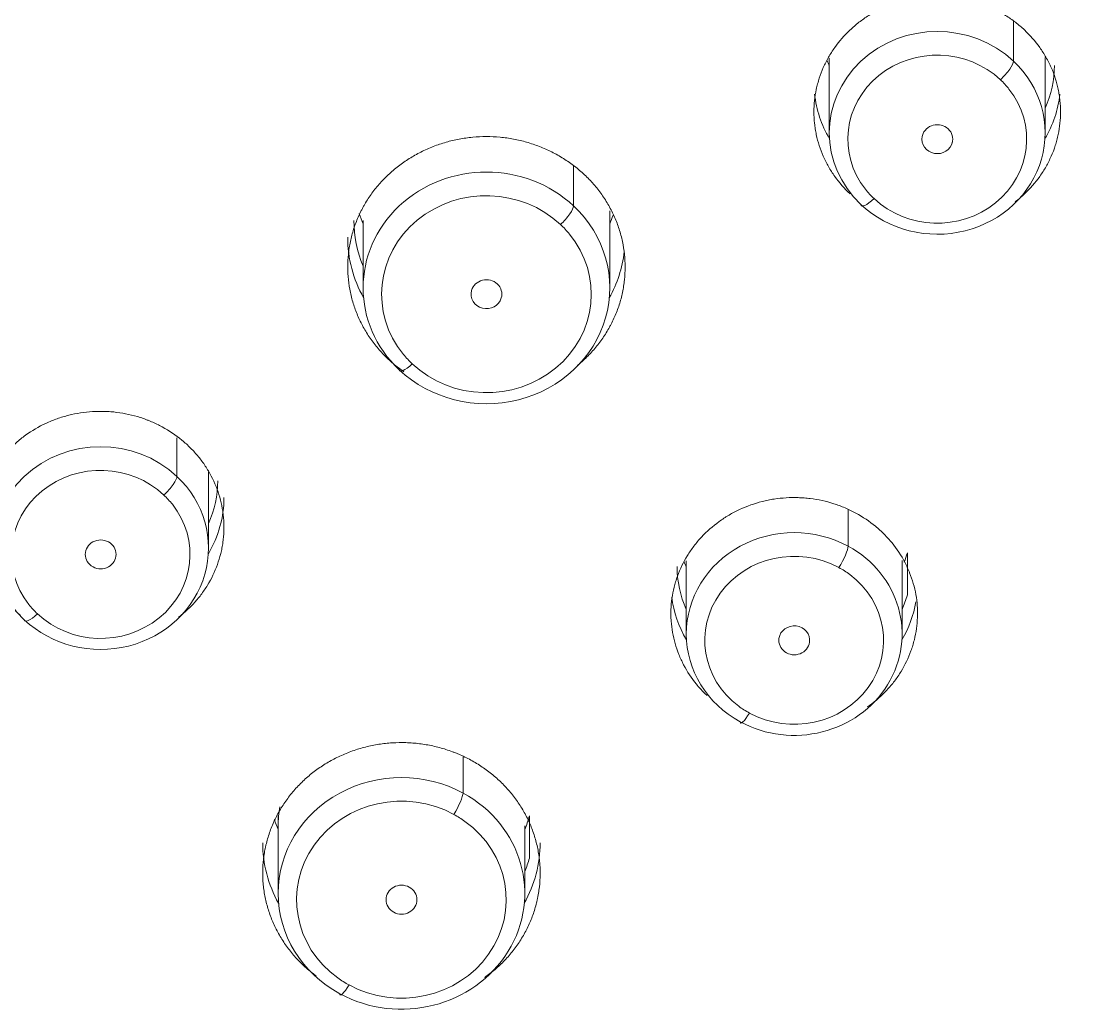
# Model space of a CAD drawing. Extents: x 3349 to 5808, y -3 to 827.
# Drawn here: x 3830.54 to 3844.23, y 527.31 to 540.19 of the extents above; entities that cross this region are included whole.
import ezdxf

# ---------------------------------------------------------------- set-up
doc = ezdxf.new("R2010")
doc.units = 0
doc.header["$LTSCALE"] = 4
doc.header["$MEASUREMENT"] = 0
doc.layers.get('0').update_dxf_attribs({"linetype": 'CONTINUOUS'})
doc.layers.add('1', color=7, linetype='CONTINUOUS')

msp = doc.modelspace()

# ---------------------------------------------------------------- linework, layer by layer
at = {"color": 7, "ltscale": 0.5}
msp.add_ellipse((3868.108, 529.628), major_axis=(-47.422, 0), ratio=0.896694, start_param=1.587359, end_param=7.826525, dxfattribs=at)
at = {"layer": '1', "color": 7, "linetype": 'Continuous', "lineweight": 13}
for p, q in [((3843.418, 539.672), (3843.418, 540.192)), ((3837.71, 537.793), (3837.71, 538.315)), ((3841.297, 537.95), (3841.297, 537.967)), ((3832.563, 534.283), (3832.563, 534.786)), ((3841.272, 533.377), (3841.272, 533.855)), ((3842.041, 533.291), (3842.041, 532.744)), ((3836.276, 530.174), (3836.276, 530.638)), ((3837.138, 529.876), (3837.138, 529.329))]:
    msp.add_line(p, q, dxfattribs=at)
at = {"layer": '1', "color": 7, "linetype": 'Continuous', "lineweight": 18}
for p, q in [((3841.028, 539.71), (3841.028, 538.742)), ((3843.828, 538.742), (3843.828, 539.721)), ((3842.614, 538.588), (3842.625, 538.624)), ((3838.179, 537.606), (3838.179, 537.729)), ((3834.979, 537.606), (3834.979, 536.73)), ((3838.179, 536.73), (3838.179, 537.606)), ((3832.973, 533.353), (3832.973, 534.342)), ((3839.172, 533.188), (3839.172, 532.238)), ((3841.972, 532.238), (3841.972, 533.192)), ((3833.876, 529.876), (3833.876, 529.748)), ((3833.876, 529.748), (3833.876, 528.872)), ((3837.076, 528.872), (3837.076, 529.748))]:
    msp.add_line(p, q, dxfattribs=at)
for centre, major_axis, ratio, start_param, end_param in [((3842.428, 538.742), (-1.4, 0), 0.939693, 3.926991, 7.068583), ((3842.428, 540.165), (-1.52, 0), 0.939693, 0.342843, 0.40003), ((3842.428, 538.742), (-1.4, 0), 0.939693, 0.785398, 3.926991), ((3842.428, 539.618), (1.52, 0), 0.939693, 5.883189, 6.283202), ((3842.428, 539.399), (-1.6, 0), 0.939693, 0.102286, 0.508287), ((3842.428, 539.399), (-1.6, 0), 0.939693, 2.633329, 3.037491), ((3842.429, 538.66), (-0.2, 0), 0.939591, 2.749599, 5.891192), ((3842.429, 538.66), (-0.2, 0), 0.939591, 5.891192, 9.032784), ((3836.579, 536.73), (-1.6, 0), 0.939693, 3.926991, 7.068583), ((3836.579, 536.73), (-1.6, 0), 0.939693, 0.785398, 3.926991), ((3836.579, 537.606), (1.72, 0), 0.939693, 3.141609, 3.517373), ((3836.579, 538.153), (-1.72, 0), 0.939693, 0.286834, 0.37578), ((3836.579, 538.153), (-1.72, 0), 0.939693, 2.765845, 2.840016), ((3836.579, 537.387), (-1.8, 0), 0.939693, 0, 0.482971), ((3836.579, 537.387), (-1.8, 0), 0.939693, 2.658622, 3.028642), ((3836.579, 536.648), (-0.2, 0), 0.939568, 2.880243, 6.021836), ((3836.579, 536.648), (-0.2, 0), 0.939568, 6.021836, 9.163428), ((3831.573, 533.353), (-1.4, 0), 0.939693, 3.926991, 7.068583), ((3831.573, 533.353), (-1.4, 0), 0.939693, 0.785398, 3.926991), ((3831.573, 534.228), (1.52, 0), 0.939693, 5.883156, 6.283169), ((3831.573, 534.01), (-1.6, 0), 0.939693, 2.633318, 3.141573), ((3840.572, 532.238), (-1.4, 0), 0.939693, 4.18879, 7.330383), ((3831.574, 533.271), (-0.2, 0), 0.939554, 3.010844, 6.152437), ((3840.572, 532.238), (-1.4, 0), 0.939693, 1.047198, 4.18879), ((3831.574, 533.271), (-0.2, 0), 0.939554, 6.152437, 9.29403), ((3840.572, 533.661), (-1.52, 0), 0.939693, 2.79119, 2.879793), ((3840.572, 533.114), (1.52, 0), 0.939693, 3.141625, 3.541639), ((3840.572, 533.661), (-1.52, 0), 0.939693, 0.348161, 0.400046), ((3840.572, 532.895), (-1.6, 0), 0.939693, 0.119691, 0.508259), ((3840.572, 533.114), (1.52, 0), 0.939693, 5.883156, 6.021386), ((3840.572, 532.895), (-1.6, 0), 0.939693, 2.633334, 2.980505), ((3840.573, 532.156), (-0.2, 0), 0.939553, 3.010846, 6.152438), ((3840.573, 532.156), (-0.2, 0), 0.939553, 6.152438, 9.294031), ((3835.476, 528.872), (-1.6, 0), 0.939693, 4.18879, 7.330383), ((3835.476, 528.872), (-1.6, 0), 0.939693, 1.047198, 4.18879), ((3835.476, 530.295), (-1.72, 0), 0.939693, 0.291465, 0.375797), ((3835.476, 530.295), (-1.72, 0), 0.939693, 2.765812, 2.879793), ((3835.476, 529.529), (-1.8, 0), 0.939693, 0.000016, 0.482938), ((3835.476, 529.529), (-1.8, 0), 0.939693, 2.658638, 3.141609), ((3835.476, 529.748), (1.72, 0), 0.939693, 5.907405, 6.021386), ((3835.477, 528.79), (-0.2, 0), 0.939548, 3.141426, 6.283019), ((3835.477, 528.79), (-0.2, 0), 0.939548, 6.283019, 9.424612)]:
    msp.add_ellipse(centre, major_axis=major_axis, ratio=ratio, start_param=start_param, end_param=end_param, dxfattribs=at)
at = {"layer": '1', "color": 7, "linetype": 'Continuous', "lineweight": 13}
for centre, major_axis, ratio, start_param, end_param in [((3842.428, 538.66), (-1.16, 0), 0.939693, 3.926991, 6.92233), ((3843.248, 539.513), (-0.164, -0.175), 0.241845, 1.318897, 2.889694), ((3842.428, 538.66), (-1.16, 0), 0.939693, 3.780737, 3.926991), ((3842.428, 538.66), (-1.16, 0), 0.939693, 0.785398, 3.780737), ((3836.579, 536.648), (-1.36, 0), 0.939693, 3.926991, 6.940612), ((3842.428, 538.66), (-1.16, 0), 0.939693, 0.639145, 0.785398), ((3841.608, 537.971), (0.164, 0.175), 0.241845, 2.889694, 4.46049), ((3837.54, 537.634), (-0.164, -0.175), 0.241845, 1.318897, 2.889694), ((3836.579, 536.648), (-1.36, 0), 0.939693, 3.799019, 3.926991), ((3836.579, 536.648), (-1.36, 0), 0.939693, 0.785398, 3.799019), ((3836.579, 536.648), (-1.36, 0), 0.939693, 0.657426, 0.785398), ((3835.617, 535.827), (0.164, 0.175), 0.241845, 2.889694, 4.46049), ((3831.573, 533.271), (-1.16, 0), 0.939693, 3.926991, 6.92233), ((3832.394, 534.124), (-0.164, -0.175), 0.241845, 1.318897, 2.889694), ((3831.573, 533.271), (-1.16, 0), 0.939693, 3.780737, 3.926991), ((3831.573, 533.271), (-1.16, 0), 0.939693, 0.785398, 3.780737), ((3840.572, 532.156), (-1.16, 0), 0.939693, 4.18879, 7.184129), ((3841.152, 533.182), (-0.114, -0.211), 0.17101, 1.265447, 2.836243), ((3840.572, 532.156), (-1.16, 0), 0.939693, 4.042537, 4.18879), ((3840.572, 532.156), (-1.16, 0), 0.939693, 1.047198, 4.042537), ((3831.573, 533.271), (-1.16, 0), 0.939693, 0.639145, 0.785398), ((3830.753, 532.582), (0.164, 0.175), 0.241845, 2.889694, 4.46049), ((3840.572, 532.156), (-1.16, 0), 0.939693, 0.900944, 1.047198), ((3839.992, 531.294), (0.114, 0.211), 0.17101, 2.836243, 4.407039), ((3835.476, 528.79), (-1.36, 0), 0.939693, 4.18879, 7.202411), ((3836.156, 529.979), (-0.114, -0.211), 0.17101, 1.265447, 2.836243), ((3835.476, 529.748), (-1.6, 0), 0.939693, 6.117679, 6.283185), ((3835.476, 528.79), (-1.36, 0), 0.939693, 1.047198, 4.060819), ((3835.476, 528.79), (-1.36, 0), 0.939693, 4.060819, 4.18879), ((3835.476, 528.79), (-1.36, 0), 0.939693, 0.919226, 1.047198), ((3834.796, 527.765), (0.114, 0.211), 0.17101, 2.836243, 4.407039)]:
    msp.add_ellipse(centre, major_axis=major_axis, ratio=ratio, start_param=start_param, end_param=end_param, dxfattribs=at)
at = {"layer": '1', "color": 7, "linetype": 'Continuous', "lineweight": 18}
for points, knots in [([(3867.787, 577.688), (3866.647, 577.688), (3865.515, 577.653), (3863.272, 577.515), (3862.162, 577.412), (3858.869, 577.008), (3856.725, 576.611), (3852.571, 575.59), (3850.561, 574.967), (3847.66, 573.886), (3846.713, 573.501), (3844.859, 572.687), (3843.952, 572.258), (3841.296, 570.908), (3839.611, 569.926), (3836.42, 567.83), (3834.915, 566.716), (3832.091, 564.386), (3830.771, 563.17), (3828.317, 560.663), (3827.183, 559.372), (3825.096, 556.742), (3824.143, 555.404), (3822.412, 552.702), (3821.632, 551.339), (3820.237, 548.61), (3819.622, 547.243), (3818.545, 544.523), (3818.083, 543.17), (3817.299, 540.493), (3816.978, 539.169), (3816.461, 536.563), (3816.264, 535.281), (3815.98, 532.77), (3815.892, 531.541), (3815.811, 529.142), (3815.818, 527.973), (3815.916, 525.699), (3816.007, 524.595), (3816.256, 522.458), (3816.414, 521.425), (3816.785, 519.431), (3816.998, 518.47), (3817.466, 516.623), (3817.722, 515.737), (3818.261, 514.038), (3818.545, 513.225), (3819.13, 511.673), (3819.431, 510.933), (3820.04, 509.523), (3820.348, 508.854), (3820.961, 507.583), (3821.267, 506.982), (3821.868, 505.845), (3822.163, 505.31), (3822.737, 504.302), (3823.015, 503.83), (3823.547, 502.945), (3823.802, 502.533), (3824.284, 501.767), (3824.511, 501.413), (3825.146, 500.434), (3825.509, 499.894), (3825.951, 499.247), (3826.081, 499.059), (3826.25, 498.816), (3826.302, 498.742), (3826.373, 498.641), (3826.407, 498.593), (3826.444, 498.541), (3826.461, 498.516), (3826.47, 498.504), (3826.474, 498.498), (3826.476, 498.495), (3826.477, 498.494), (3826.477, 498.493), (3826.478, 498.493), (3826.478, 498.492), (3826.478, 498.492), (3826.478, 498.492), (3826.478, 498.492), (3826.478, 498.492), (3827.078, 497.644), (3827.7, 496.803), (3828.999, 495.145), (3829.675, 494.328), (3830.726, 493.122), (3831.082, 492.724), (3831.807, 491.933), (3832.175, 491.541), (3833.296, 490.377), (3834.063, 489.615), (3835.223, 488.48), (3835.611, 488.103), (3836.388, 487.348), (3836.776, 486.97), (3837.939, 485.83), (3838.712, 485.064), (3840.242, 483.506), (3840.999, 482.715), (3842.486, 481.1), (3843.217, 480.275), (3844.636, 478.582), (3845.326, 477.714), (3846.647, 475.926), (3847.279, 475.006), (3848.171, 473.584), (3848.459, 473.103), (3849.014, 472.126), (3849.281, 471.631), (3850.053, 470.124), (3850.528, 469.093), (3851.177, 467.513), (3851.383, 466.981), (3851.774, 465.906), (3851.96, 465.363), (3852.487, 463.722), (3852.799, 462.61), (3853.355, 460.359), (3853.598, 459.219), (3854.023, 456.919), (3854.205, 455.759), (3854.521, 453.422), (3854.655, 452.245), (3854.885, 449.88), (3854.982, 448.691), (3855.086, 447.198), (3855.109, 446.862), (3855.131, 446.52), (3855.133, 446.478), (3855.134, 446.469), (3855.134, 446.464), (3855.135, 446.449), (3855.137, 446.42), (3855.144, 446.313), (3855.159, 446.059), (3855.211, 445.197), (3855.253, 444.404), (3855.346, 442.48), (3855.397, 432.158), (3855.485, 429.491), (3855.52, 428.132), (3855.58, 425.364), (3855.605, 423.955), (3855.646, 421.087), (3855.664, 419.628), (3855.695, 416.66), (3855.708, 415.152), (3855.73, 412.085), (3855.74, 410.527), (3855.749, 408.746), (3855.75, 408.523), (3855.751, 408.297), (3855.751, 408.269), (3855.751, 408.264), (3855.751, 408.262), (3855.751, 408.258), (3855.751, 408.249), (3855.751, 408.224), (3855.752, 408.14), (3855.753, 407.942), (3855.756, 407.275), (3855.758, 406.676), (3855.764, 405.252), (3855.767, 404.322), (3855.775, 401.586), (3855.779, 399.837), (3855.785, 396.489), (3855.787, 394.889), (3855.791, 390.315), (3855.792, 387.565), (3855.793, 382.663), (3855.793, 380.511), (3855.793, 378.658)], [0, 0, 0, 0, 0.007812, 0.007812, 0.015625, 0.015625, 0.03125, 0.03125, 0.046875, 0.046875, 0.054687, 0.054687, 0.0625, 0.0625, 0.078125, 0.078125, 0.09375, 0.09375, 0.109375, 0.109375, 0.125, 0.125, 0.140625, 0.140625, 0.15625, 0.15625, 0.171875, 0.171875, 0.1875, 0.1875, 0.203125, 0.203125, 0.21875, 0.21875, 0.234375, 0.234375, 0.25, 0.25, 0.265625, 0.265625, 0.28125, 0.28125, 0.296875, 0.296875, 0.3125, 0.3125, 0.328125, 0.328125, 0.34375, 0.34375, 0.359375, 0.359375, 0.375, 0.375, 0.390625, 0.390625, 0.40625, 0.40625, 0.421875, 0.421875, 0.4375, 0.4375, 0.46875, 0.46875, 0.484375, 0.484375, 0.492187, 0.492187, 0.496094, 0.498047, 0.499023, 0.499512, 0.499756, 0.499878, 0.499939, 0.499969, 0.499985, 0.499992, 0.499996, 0.499998, 0.499998, 0.5, 0.5, 0.515625, 0.515625, 0.53125, 0.53125, 0.539062, 0.539062, 0.546875, 0.546875, 0.5625, 0.5625, 0.570312, 0.570312, 0.578125, 0.578125, 0.59375, 0.59375, 0.609375, 0.609375, 0.625, 0.625, 0.640625, 0.640625, 0.65625, 0.65625, 0.664062, 0.664062, 0.671875, 0.671875, 0.6875, 0.6875, 0.695312, 0.695312, 0.703125, 0.703125, 0.71875, 0.71875, 0.734375, 0.734375, 0.75, 0.75, 0.765625, 0.765625, 0.78125, 0.78125, 0.785156, 0.785645, 0.785706, 0.785706, 0.785767, 0.785767, 0.785889, 0.786133, 0.787109, 0.789062, 0.796875, 0.796875, 0.8125, 0.8125, 0.828125, 0.828125, 0.84375, 0.84375, 0.859375, 0.859375, 0.875, 0.875, 0.890625, 0.890625, 0.892578, 0.892822, 0.892853, 0.892853, 0.892868, 0.892868, 0.892883, 0.892944, 0.893066, 0.893555, 0.894531, 0.898437, 0.898437, 0.90625, 0.90625, 0.921875, 0.921875, 0.9375, 0.9375, 0.96875, 0.96875, 1, 1, 1, 1]), ([(3841.297, 537.95), (3841.222, 538.02), (3841.156, 538.096), (3841.069, 538.218), (3841.042, 538.26), (3841.005, 538.326), (3840.993, 538.348), (3840.971, 538.393), (3840.96, 538.415), (3840.91, 538.529), (3840.88, 538.623), (3840.854, 538.744), (3840.847, 538.78), (3840.842, 538.817), (3840.839, 538.841), (3840.837, 538.854), (3840.831, 538.915), (3840.828, 538.965), (3840.828, 539.112), (3840.838, 539.209), (3840.864, 539.331), (3840.87, 539.355), (3840.883, 539.403), (3840.89, 539.427), (3840.912, 539.498), (3840.948, 539.59), (3840.992, 539.679), (3841.029, 539.744), (3841.042, 539.765), (3841.069, 539.808), (3841.083, 539.829), (3841.156, 539.932), (3841.222, 540.007), (3841.333, 540.111), (3841.372, 540.145), (3841.433, 540.192), (3841.454, 540.207), (3841.496, 540.237), (3841.517, 540.251), (3841.626, 540.319), (3841.718, 540.365), (3841.839, 540.412), (3841.863, 540.421), (3841.901, 540.434), (3841.913, 540.438), (3841.938, 540.446), (3842.001, 540.464), (3842.064, 540.479), (3842.218, 540.508), (3842.321, 540.518), (3842.453, 540.518), (3842.48, 540.517), (3842.532, 540.515), (3842.558, 540.513), (3842.636, 540.506), (3842.74, 540.492), (3842.841, 540.468), (3842.916, 540.446), (3842.941, 540.439), (3842.991, 540.422), (3843.016, 540.413), (3843.137, 540.366), (3843.229, 540.32), (3843.337, 540.252), (3843.359, 540.237), (3843.401, 540.208), (3843.422, 540.193), (3843.483, 540.146), (3843.522, 540.112), (3843.56, 540.077)], [0, 0, 0, 0, 0.0625, 0.0625, 0.09375, 0.09375, 0.109375, 0.109375, 0.125, 0.125, 0.1875, 0.1875, 0.203125, 0.210938, 0.210938, 0.21875, 0.21875, 0.25, 0.25, 0.3125, 0.3125, 0.328125, 0.328125, 0.34375, 0.34375, 0.375, 0.40625, 0.40625, 0.421875, 0.421875, 0.4375, 0.4375, 0.5, 0.5, 0.53125, 0.53125, 0.546875, 0.546875, 0.5625, 0.5625, 0.625, 0.625, 0.640625, 0.640625, 0.648438, 0.648438, 0.65625, 0.6875, 0.6875, 0.75, 0.75, 0.765625, 0.765625, 0.78125, 0.78125, 0.8125, 0.84375, 0.84375, 0.859375, 0.859375, 0.875, 0.875, 0.9375, 0.9375, 0.953125, 0.953125, 0.96875, 0.96875, 1, 1, 1, 1]), ([(3843.56, 540.077), (3843.634, 540.007), (3843.701, 539.931), (3843.787, 539.809), (3843.814, 539.766), (3843.851, 539.701), (3843.863, 539.679), (3843.886, 539.634), (3843.897, 539.611), (3843.947, 539.498), (3843.977, 539.404), (3844.002, 539.283), (3844.009, 539.247), (3844.015, 539.21), (3844.018, 539.185), (3844.019, 539.173), (3844.026, 539.111), (3844.028, 539.062), (3844.028, 538.915), (3844.018, 538.817), (3843.993, 538.696), (3843.987, 538.672), (3843.974, 538.624), (3843.967, 538.6), (3843.944, 538.529), (3843.909, 538.437), (3843.864, 538.348), (3843.828, 538.283), (3843.815, 538.261), (3843.788, 538.219), (3843.773, 538.198), (3843.7, 538.095), (3843.634, 538.019), (3843.524, 537.915), (3843.485, 537.882), (3843.442, 537.849), (3843.44, 537.848), (3843.438, 537.846)], [0, 0, 0, 0, 0.117312, 0.117312, 0.175969, 0.175969, 0.205297, 0.205297, 0.234625, 0.234625, 0.351937, 0.351937, 0.381265, 0.395929, 0.395929, 0.410593, 0.410593, 0.46925, 0.46925, 0.586562, 0.586562, 0.61589, 0.61589, 0.645218, 0.645218, 0.703874, 0.76253, 0.76253, 0.791859, 0.791859, 0.821187, 0.821187, 0.938499, 0.938499, 0.997155, 0.997155, 1, 1, 1, 1]), ([(3835.509, 535.64), (3835.508, 535.641), (3835.496, 535.649), (3835.483, 535.658), (3835.46, 535.675), (3835.448, 535.684), (3835.391, 535.728), (3835.304, 535.803), (3835.186, 535.925), (3835.116, 536.014), (3835.066, 536.084), (3835.05, 536.107), (3835.02, 536.155), (3835.005, 536.179), (3834.964, 536.253), (3834.913, 536.352), (3834.874, 536.456), (3834.848, 536.536), (3834.84, 536.562), (3834.826, 536.616), (3834.819, 536.644), (3834.802, 536.726), (3834.785, 536.835), (3834.776, 537), (3834.782, 537.111), (3834.79, 537.194), (3834.794, 537.222), (3834.803, 537.277), (3834.808, 537.304), (3834.825, 537.386), (3834.853, 537.493), (3834.893, 537.597), (3834.926, 537.674), (3834.938, 537.699), (3834.957, 537.737), (3834.964, 537.75), (3834.977, 537.774), (3835.011, 537.836), (3835.079, 537.943), (3835.184, 538.076), (3835.263, 538.158), (3835.326, 538.217), (3835.348, 538.237), (3835.391, 538.274), (3835.414, 538.292), (3835.482, 538.345), (3835.576, 538.41), (3835.677, 538.467), (3835.755, 538.506), (3835.781, 538.519), (3835.835, 538.543), (3835.862, 538.554), (3835.944, 538.586), (3836.054, 538.623), (3836.168, 538.65), (3836.254, 538.666), (3836.283, 538.671), (3836.342, 538.679), (3836.371, 538.683), (3836.46, 538.691), (3836.519, 538.694), (3836.579, 538.694)], [0, 0, 0, 0, 0.000451, 0.01025, 0.01025, 0.02005, 0.02005, 0.059248, 0.098446, 0.137644, 0.137644, 0.157243, 0.157243, 0.176842, 0.176842, 0.21604, 0.255238, 0.255238, 0.274837, 0.274837, 0.294436, 0.294436, 0.333634, 0.372832, 0.41203, 0.41203, 0.431629, 0.431629, 0.451228, 0.451228, 0.490426, 0.529624, 0.529624, 0.549223, 0.549223, 0.559022, 0.559022, 0.568822, 0.60802, 0.647218, 0.686416, 0.686416, 0.706015, 0.706015, 0.725614, 0.725614, 0.764812, 0.80401, 0.80401, 0.823609, 0.823609, 0.843208, 0.843208, 0.882406, 0.921604, 0.921604, 0.941203, 0.941203, 0.960802, 0.960802, 1, 1, 1, 1]), ([(3836.579, 538.694), (3836.638, 538.694), (3836.756, 538.688), (3836.93, 538.664), (3837.044, 538.637), (3837.129, 538.613), (3837.157, 538.604), (3837.213, 538.585), (3837.241, 538.575), (3837.322, 538.543), (3837.429, 538.496), (3837.529, 538.439), (3837.603, 538.393), (3837.639, 538.369), (3837.674, 538.344), (3837.697, 538.327), (3837.709, 538.318), (3837.766, 538.274), (3837.854, 538.2), (3837.972, 538.077), (3838.042, 537.988), (3838.091, 537.919), (3838.107, 537.895), (3838.138, 537.847), (3838.152, 537.823), (3838.194, 537.75), (3838.244, 537.65), (3838.284, 537.546), (3838.309, 537.467), (3838.317, 537.44), (3838.332, 537.386), (3838.338, 537.359), (3838.356, 537.277), (3838.373, 537.167), (3838.382, 537.002), (3838.376, 536.891), (3838.367, 536.808), (3838.364, 536.78), (3838.355, 536.725), (3838.35, 536.698), (3838.333, 536.616), (3838.304, 536.509), (3838.265, 536.405), (3838.231, 536.329), (3838.219, 536.303), (3838.2, 536.265), (3838.194, 536.253), (3838.18, 536.228), (3838.146, 536.166), (3838.078, 536.059), (3837.974, 535.926), (3837.894, 535.844), (3837.832, 535.785), (3837.81, 535.766), (3837.779, 535.739), (3837.77, 535.731), (3837.76, 535.724)], [0, 0, 0, 0, 0.040469, 0.080937, 0.121406, 0.121406, 0.14164, 0.14164, 0.161874, 0.161874, 0.202343, 0.242812, 0.242812, 0.263046, 0.273163, 0.273163, 0.28328, 0.28328, 0.323749, 0.364218, 0.404686, 0.404686, 0.424921, 0.424921, 0.445155, 0.445155, 0.485623, 0.526092, 0.526092, 0.546326, 0.546326, 0.566561, 0.566561, 0.607029, 0.647498, 0.687967, 0.687967, 0.708201, 0.708201, 0.728435, 0.728435, 0.768904, 0.809372, 0.809372, 0.829607, 0.829607, 0.839724, 0.839724, 0.849841, 0.89031, 0.930778, 0.971247, 0.971247, 0.991481, 0.991481, 1, 1, 1, 1]), ([(3831.159, 535.077), (3831.261, 535.102), (3831.364, 535.118), (3831.52, 535.128), (3831.573, 535.128), (3831.651, 535.126), (3831.678, 535.125), (3831.73, 535.121), (3831.756, 535.118), (3831.886, 535.102), (3831.988, 535.079), (3832.112, 535.04), (3832.149, 535.027), (3832.185, 535.013), (3832.209, 535.003), (3832.222, 534.998), (3832.282, 534.973), (3832.328, 534.95), (3832.464, 534.877), (3832.549, 534.82), (3832.647, 534.738), (3832.667, 534.721), (3832.705, 534.687), (3832.723, 534.669), (3832.777, 534.615), (3832.844, 534.54), (3832.904, 534.46), (3832.945, 534.397), (3832.959, 534.376), (3832.984, 534.332), (3832.997, 534.31), (3833.055, 534.199), (3833.091, 534.107), (3833.132, 533.965), (3833.143, 533.917), (3833.156, 533.844), (3833.16, 533.819), (3833.166, 533.77), (3833.168, 533.745), (3833.177, 533.623), (3833.173, 533.525), (3833.156, 533.403), (3833.152, 533.378), (3833.145, 533.342), (3833.143, 533.329), (3833.137, 533.305), (3833.123, 533.245), (3833.105, 533.186), (3833.055, 533.046), (3833.012, 532.957), (3832.946, 532.849), (3832.933, 532.828), (3832.904, 532.787), (3832.889, 532.766), (3832.844, 532.706), (3832.779, 532.63), (3832.707, 532.559), (3832.649, 532.508), (3832.63, 532.492), (3832.601, 532.469), (3832.593, 532.463), (3832.585, 532.456)], [0, 0, 0, 0, 0.072198, 0.072198, 0.108297, 0.108297, 0.126347, 0.126347, 0.144397, 0.144397, 0.216595, 0.216595, 0.234644, 0.243669, 0.243669, 0.252694, 0.252694, 0.288793, 0.288793, 0.360991, 0.360991, 0.379041, 0.379041, 0.39709, 0.39709, 0.43319, 0.469289, 0.469289, 0.487338, 0.487338, 0.505388, 0.505388, 0.577586, 0.577586, 0.613685, 0.613685, 0.631735, 0.631735, 0.649784, 0.649784, 0.721983, 0.721983, 0.740032, 0.740032, 0.749057, 0.749057, 0.758082, 0.794181, 0.794181, 0.866379, 0.866379, 0.884429, 0.884429, 0.902478, 0.902478, 0.938577, 0.974676, 0.974676, 0.992726, 0.992726, 1, 1, 1, 1]), ([(3830.53, 532.482), (3830.526, 532.485), (3830.523, 532.488), (3830.499, 532.508), (3830.48, 532.525), (3830.442, 532.559), (3830.423, 532.577), (3830.37, 532.631), (3830.302, 532.706), (3830.243, 532.786), (3830.201, 532.849), (3830.188, 532.87), (3830.162, 532.913), (3830.15, 532.935), (3830.092, 533.047), (3830.055, 533.138), (3830.015, 533.281), (3830.003, 533.329), (3829.991, 533.402), (3829.987, 533.427), (3829.981, 533.476), (3829.978, 533.5), (3829.97, 533.623), (3829.973, 533.721), (3829.99, 533.843), (3829.994, 533.868), (3830.001, 533.904), (3830.004, 533.916), (3830.009, 533.941), (3830.023, 534.001), (3830.041, 534.06), (3830.091, 534.199), (3830.134, 534.289), (3830.2, 534.396), (3830.214, 534.418), (3830.242, 534.459), (3830.257, 534.479), (3830.303, 534.539), (3830.368, 534.616), (3830.44, 534.687), (3830.497, 534.737), (3830.517, 534.754), (3830.557, 534.786), (3830.578, 534.802), (3830.682, 534.877), (3830.77, 534.928), (3830.887, 534.983), (3830.911, 534.993), (3830.959, 535.013), (3830.984, 535.022), (3831.058, 535.049), (3831.108, 535.064), (3831.159, 535.077)], [0, 0, 0, 0, 0.004277, 0.004277, 0.026907, 0.026907, 0.049537, 0.049537, 0.094797, 0.140057, 0.140057, 0.162687, 0.162687, 0.185318, 0.185318, 0.275838, 0.275838, 0.321098, 0.321098, 0.343728, 0.343728, 0.366358, 0.366358, 0.456878, 0.456878, 0.479508, 0.479508, 0.490823, 0.490823, 0.502139, 0.547399, 0.547399, 0.637919, 0.637919, 0.660549, 0.660549, 0.683179, 0.683179, 0.728439, 0.773699, 0.773699, 0.796329, 0.796329, 0.818959, 0.818959, 0.90948, 0.90948, 0.93211, 0.93211, 0.95474, 0.95474, 1, 1, 1, 1]), ([(3839.442, 531.439), (3839.429, 531.451), (3839.417, 531.462), (3839.387, 531.493), (3839.369, 531.511), (3839.335, 531.549), (3839.319, 531.568), (3839.239, 531.666), (3839.184, 531.749), (3839.126, 531.86), (3839.11, 531.893), (3839.094, 531.928), (3839.084, 531.951), (3839.08, 531.962), (3839.056, 532.02), (3839.04, 532.067), (3839, 532.209), (3838.983, 532.306), (3838.974, 532.43), (3838.973, 532.454), (3838.972, 532.504), (3838.972, 532.529), (3838.975, 532.603), (3838.983, 532.7), (3839.002, 532.797), (3839.02, 532.869), (3839.026, 532.893), (3839.041, 532.94), (3839.049, 532.964), (3839.091, 533.081), (3839.134, 533.171), (3839.212, 533.298), (3839.241, 533.34), (3839.287, 533.4), (3839.303, 533.42), (3839.335, 533.459), (3839.352, 533.478), (3839.438, 533.57), (3839.514, 533.637), (3839.618, 533.712), (3839.639, 533.727), (3839.672, 533.748), (3839.683, 533.755), (3839.705, 533.769), (3839.76, 533.802), (3839.817, 533.832), (3839.958, 533.897), (3840.055, 533.932), (3840.183, 533.964), (3840.208, 533.97), (3840.26, 533.98), (3840.285, 533.985), (3840.363, 533.997), (3840.466, 534.008), (3840.571, 534.01), (3840.649, 534.007), (3840.676, 534.006), (3840.728, 534.002), (3840.754, 533.999), (3840.884, 533.983), (3840.986, 533.961), (3841.11, 533.921), (3841.134, 533.913), (3841.183, 533.895), (3841.207, 533.885), (3841.28, 533.854), (3841.327, 533.832), (3841.372, 533.807)], [0, 0, 0, 0, 0.01142, 0.01142, 0.028464, 0.028464, 0.045509, 0.045509, 0.113687, 0.113687, 0.130731, 0.139253, 0.139253, 0.147776, 0.147776, 0.181865, 0.181865, 0.250043, 0.250043, 0.267087, 0.267087, 0.284132, 0.284132, 0.318221, 0.35231, 0.35231, 0.369354, 0.369354, 0.386398, 0.386398, 0.454576, 0.454576, 0.488665, 0.488665, 0.50571, 0.50571, 0.522754, 0.522754, 0.590932, 0.590932, 0.607977, 0.607977, 0.616499, 0.616499, 0.625021, 0.65911, 0.65911, 0.727288, 0.727288, 0.744333, 0.744333, 0.761377, 0.761377, 0.795466, 0.829555, 0.829555, 0.8466, 0.8466, 0.863644, 0.863644, 0.931822, 0.931822, 0.948867, 0.948867, 0.965911, 0.965911, 1, 1, 1, 1]), ([(3841.372, 533.807), (3841.464, 533.757), (3841.549, 533.7), (3841.666, 533.603), (3841.704, 533.569), (3841.758, 533.514), (3841.775, 533.496), (3841.809, 533.458), (3841.826, 533.439), (3841.906, 533.341), (3841.961, 533.258), (3842.019, 533.147), (3842.035, 533.114), (3842.05, 533.08), (3842.06, 533.057), (3842.065, 533.045), (3842.088, 532.987), (3842.104, 532.94), (3842.145, 532.798), (3842.162, 532.701), (3842.171, 532.578), (3842.172, 532.553), (3842.173, 532.503), (3842.172, 532.478), (3842.17, 532.405), (3842.161, 532.307), (3842.143, 532.21), (3842.125, 532.138), (3842.118, 532.114), (3842.104, 532.067), (3842.096, 532.043), (3842.054, 531.926), (3842.011, 531.836), (3841.933, 531.709), (3841.904, 531.667), (3841.858, 531.607), (3841.842, 531.587), (3841.81, 531.548), (3841.793, 531.529), (3841.707, 531.437), (3841.631, 531.37), (3841.539, 531.303), (3841.53, 531.297), (3841.521, 531.291)], [0, 0, 0, 0, 0.098946, 0.098946, 0.148419, 0.148419, 0.173156, 0.173156, 0.197892, 0.197892, 0.296839, 0.296839, 0.321575, 0.333944, 0.333944, 0.346312, 0.346312, 0.395785, 0.395785, 0.494731, 0.494731, 0.519468, 0.519468, 0.544204, 0.544204, 0.593677, 0.643151, 0.643151, 0.667887, 0.667887, 0.692624, 0.692624, 0.79157, 0.79157, 0.841043, 0.841043, 0.86578, 0.86578, 0.890516, 0.890516, 0.989462, 0.989462, 1, 1, 1, 1]), ([(3834.37, 527.8), (3834.343, 527.82), (3834.316, 527.84), (3834.268, 527.88), (3834.246, 527.899), (3834.203, 527.938), (3834.183, 527.958), (3834.122, 528.018), (3834.046, 528.103), (3833.98, 528.193), (3833.933, 528.264), (3833.918, 528.288), (3833.889, 528.337), (3833.875, 528.362), (3833.836, 528.437), (3833.789, 528.538), (3833.735, 528.696), (3833.71, 528.804), (3833.696, 528.887), (3833.692, 528.914), (3833.685, 528.97), (3833.682, 528.997), (3833.676, 529.08), (3833.674, 529.191), (3833.684, 529.301), (3833.695, 529.383), (3833.7, 529.411), (3833.708, 529.452), (3833.711, 529.466), (3833.717, 529.493), (3833.733, 529.561), (3833.769, 529.681), (3833.833, 529.835), (3833.887, 529.933), (3833.932, 530.006), (3833.947, 530.03), (3833.979, 530.076), (3833.996, 530.099), (3834.047, 530.167), (3834.12, 530.253), (3834.202, 530.333), (3834.266, 530.39), (3834.288, 530.408), (3834.333, 530.444), (3834.356, 530.462), (3834.427, 530.513), (3834.523, 530.576), (3834.626, 530.629), (3834.705, 530.666), (3834.731, 530.678), (3834.786, 530.7), (3834.813, 530.71), (3834.897, 530.74), (3834.953, 530.757), (3835.011, 530.771)], [0, 0, 0, 0, 0.025881, 0.025881, 0.04802, 0.04802, 0.070159, 0.070159, 0.114437, 0.158715, 0.158715, 0.180854, 0.180854, 0.202993, 0.202993, 0.247271, 0.29155, 0.335828, 0.335828, 0.357967, 0.357967, 0.380106, 0.380106, 0.424384, 0.468662, 0.468662, 0.490801, 0.490801, 0.501871, 0.501871, 0.51294, 0.557218, 0.601497, 0.645775, 0.645775, 0.667914, 0.667914, 0.690053, 0.690053, 0.734331, 0.778609, 0.778609, 0.800748, 0.800748, 0.822887, 0.822887, 0.867166, 0.911444, 0.911444, 0.933583, 0.933583, 0.955722, 0.955722, 1, 1, 1, 1]), ([(3835.011, 530.771), (3835.068, 530.786), (3835.183, 530.809), (3835.358, 530.828), (3835.476, 530.83), (3835.564, 530.827), (3835.594, 530.825), (3835.653, 530.821), (3835.682, 530.818), (3835.77, 530.807), (3835.886, 530.787), (3835.998, 530.757), (3836.082, 530.73), (3836.124, 530.716), (3836.165, 530.7), (3836.192, 530.689), (3836.206, 530.683), (3836.273, 530.655), (3836.378, 530.604), (3836.526, 530.514), (3836.618, 530.445), (3836.685, 530.39), (3836.707, 530.371), (3836.749, 530.332), (3836.77, 530.313), (3836.83, 530.252), (3836.906, 530.168), (3836.973, 530.077), (3837.02, 530.006), (3837.035, 529.982), (3837.064, 529.934), (3837.077, 529.909), (3837.117, 529.834), (3837.164, 529.732), (3837.217, 529.575), (3837.242, 529.466), (3837.257, 529.384), (3837.261, 529.356), (3837.268, 529.301), (3837.271, 529.273), (3837.276, 529.19), (3837.278, 529.08), (3837.269, 528.97), (3837.257, 528.887), (3837.253, 528.86), (3837.245, 528.819), (3837.242, 528.805), (3837.236, 528.777), (3837.22, 528.709), (3837.184, 528.59), (3837.119, 528.436), (3837.066, 528.337), (3837.021, 528.264), (3837.006, 528.241), (3836.974, 528.194), (3836.957, 528.171), (3836.906, 528.103), (3836.833, 528.017), (3836.751, 527.937), (3836.687, 527.88), (3836.665, 527.862), (3836.619, 527.826), (3836.596, 527.808), (3836.567, 527.787), (3836.561, 527.783), (3836.555, 527.779)], [0, 0, 0, 0, 0.035557, 0.071115, 0.106672, 0.106672, 0.124451, 0.124451, 0.14223, 0.14223, 0.177787, 0.213345, 0.213345, 0.231123, 0.240013, 0.240013, 0.248902, 0.248902, 0.28446, 0.320017, 0.355575, 0.355575, 0.373353, 0.373353, 0.391132, 0.391132, 0.426689, 0.462247, 0.462247, 0.480026, 0.480026, 0.497804, 0.497804, 0.533362, 0.568919, 0.604477, 0.604477, 0.622255, 0.622255, 0.640034, 0.640034, 0.675592, 0.711149, 0.711149, 0.728928, 0.728928, 0.737817, 0.737817, 0.746706, 0.782264, 0.817821, 0.853379, 0.853379, 0.871158, 0.871158, 0.888936, 0.888936, 0.924494, 0.960051, 0.960051, 0.97783, 0.97783, 0.995609, 0.995609, 1, 1, 1, 1])]:
    msp.add_open_spline(points, degree=3, knots=knots, dxfattribs=at)
at = {"layer": '1', "color": 7, "linetype": 'Continuous', "lineweight": 13}
msp.add_open_spline([(3856.243, 378.657), (3856.244, 379.076), (3856.252, 381.175), (3856.263, 384.79), (3856.276, 389.37), (3856.285, 393.539), (3856.29, 397.344), (3856.293, 400.81), (3856.292, 403.96), (3856.288, 406.866), (3856.282, 409.65), (3856.272, 412.425), (3856.258, 415.229), (3856.24, 418.032), (3856.216, 420.829), (3856.185, 423.701), (3856.138, 426.779), (3856.065, 430.144), (3855.948, 442.769), (3855.768, 446.455), (3855.513, 449.996), (3855.185, 453.245), (3854.787, 456.167), (3854.327, 458.792), (3853.814, 461.149), (3853.262, 463.259), (3852.683, 465.152), (3852.076, 466.884), (3851.421, 468.532), (3850.696, 470.153), (3849.897, 471.749), (3849.031, 473.299), (3848.087, 474.822), (3847.026, 476.381), (3845.799, 478.03), (3844.402, 479.759), (3842.891, 481.494), (3841.363, 483.145), (3839.903, 484.653), (3838.553, 486.005), (3837.32, 487.217), (3836.199, 488.305), (3835.186, 489.289), (3834.272, 490.188), (3833.435, 491.027), (3832.645, 491.844), (3831.866, 492.678), (3831.067, 493.564), (3830.229, 494.533), (3829.346, 495.6), (3828.427, 496.77), (3827.474, 498.051), (3826.48, 499.46), (3825.431, 501.025), (3824.316, 502.772), (3823.142, 504.733), (3821.946, 506.915), (3820.809, 509.247), (3819.817, 511.573), (3819.017, 513.744), (3818.397, 515.693), (3817.922, 517.432), (3817.558, 518.988), (3817.281, 520.381), (3817.071, 521.631), (3816.911, 522.763), (3816.788, 523.81), (3816.693, 524.815), (3816.62, 525.831), (3816.567, 526.918), (3816.538, 528.124), (3816.545, 529.466), (3816.596, 530.887), (3816.691, 532.29), (3816.82, 533.604), (3816.974, 534.833), (3817.155, 536.029), (3817.373, 537.249), (3817.641, 538.54), (3817.974, 539.935), (3818.39, 541.453), (3818.908, 543.103), (3819.546, 544.888), (3820.332, 546.817), (3821.297, 548.901), (3822.484, 551.153), (3823.943, 553.58), (3825.735, 556.181), (3827.909, 558.912), (3830.445, 561.646), (3833.204, 564.194), (3835.985, 566.405), (3838.636, 568.238), (3841.105, 569.737), (3843.392, 570.968), (3845.505, 571.98), (3847.449, 572.811), (3849.233, 573.496), (3850.879, 574.065), (3852.406, 574.54), (3853.82, 574.936), (3855.123, 575.264), (3856.318, 575.536), (3857.414, 575.76), (3858.419, 575.945), (3859.34, 576.097), (3860.183, 576.222), (3860.955, 576.325), (3861.66, 576.409), (3862.305, 576.478), (3862.896, 576.535), (3863.437, 576.58), (3863.932, 576.618), (3864.386, 576.648), (3864.801, 576.672), (3865.18, 576.691), (3865.524, 576.707), (3865.837, 576.719), (3866.12, 576.728), (3866.377, 576.735), (3866.608, 576.741), (3866.815, 576.745), (3866.999, 576.748), (3867.166, 576.75), (3867.323, 576.751), (3867.478, 576.752), (3867.632, 576.753), (3867.735, 576.753), (3867.787, 576.753)], degree=3, knots=[0, 0, 0, 0, 0.005332, 0.026657, 0.045928, 0.063518, 0.079622, 0.09428, 0.107542, 0.119646, 0.131211, 0.142915, 0.154909, 0.166846, 0.178543, 0.190457, 0.203359, 0.217671, 0.233236, 0.249287, 0.264578, 0.278367, 0.2908, 0.302077, 0.312278, 0.321501, 0.329846, 0.3375, 0.344906, 0.35249, 0.3602, 0.367734, 0.375218, 0.383151, 0.391929, 0.401614, 0.411732, 0.421533, 0.43059, 0.438792, 0.446183, 0.452884, 0.458958, 0.464444, 0.469493, 0.474346, 0.479239, 0.484381, 0.489946, 0.496016, 0.502549, 0.509528, 0.51707, 0.525338, 0.53446, 0.544553, 0.555725, 0.567644, 0.579257, 0.589655, 0.598767, 0.606828, 0.613996, 0.620369, 0.626055, 0.631169, 0.635861, 0.640339, 0.644857, 0.64969, 0.655098, 0.661237, 0.667901, 0.67441, 0.680321, 0.685819, 0.691204, 0.696728, 0.702624, 0.709068, 0.716154, 0.723922, 0.732423, 0.741735, 0.751978, 0.7633, 0.77586, 0.789833, 0.805359, 0.822162, 0.839063, 0.854695, 0.868637, 0.881052, 0.892202, 0.902275, 0.911323, 0.919459, 0.926876, 0.933712, 0.93999, 0.945713, 0.950929, 0.955689, 0.960034, 0.964003, 0.967625, 0.970931, 0.973947, 0.976701, 0.979221, 0.981527, 0.983638, 0.98557, 0.987336, 0.988946, 0.99041, 0.991737, 0.992939, 0.994031, 0.995018, 0.995896, 0.996668, 0.997366, 0.998029, 0.998682, 0.999334, 1, 1, 1, 1], dxfattribs=at)

doc.saveas('drawing.dxf')
